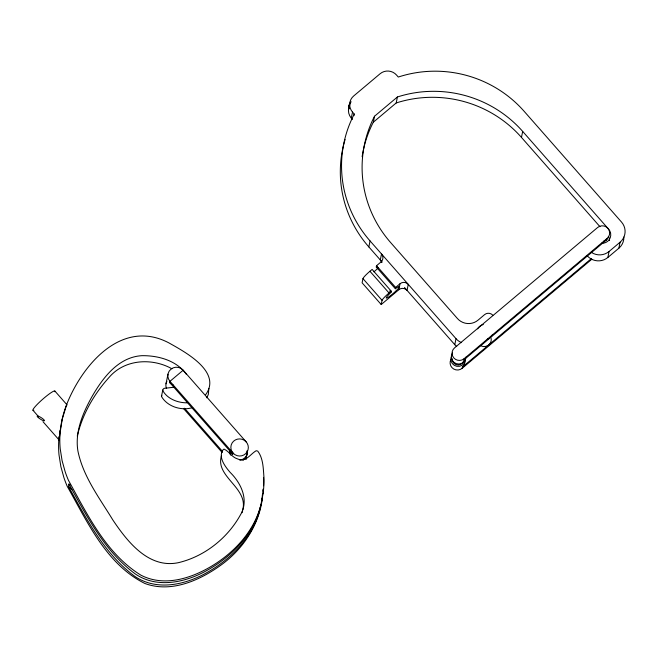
<?xml version="1.0" encoding="UTF-8"?>
<svg xmlns="http://www.w3.org/2000/svg" width="658" height="658" viewBox="0 0 658 658"><rect width="100%" height="100%" fill="white"/><g stroke="black" fill="none" stroke-linecap="round" stroke-linejoin="round"><path stroke-width="0.99" d="M348.921 107.534L349.077 108.907L349.234 105.996M161.728 395.343L161.671 396.799C167.708 406.85 181.698 411.02 192.695 407.573M242.761 509.901C248.477 487.701 215.117 476.902 221.376 456.052M59.171 436.698L59.171 440.087L60.495 428.457M59.072 436.731L58.899 438.491A96.496 94.357 11.5 0 0 59.014 454.908L60.881 466.67L63.941 477.7A108.85 106.431 11.5 0 0 67.248 486.369C87.399 521.983 106.538 564.556 144.892 583.481C170.414 592.957 198.083 581.113 219.089 566.431C242.177 550.516 259.162 525.577 262.484 497.415M59.656 432.133L59.862 430.76M60.552 428.062L61.194 424.04M261.267 503.403L262.057 498.098M261.629 501.61L262.419 496.296A104.992 102.656 11.5 0 0 262.616 494.586M262.114 499.208L263.274 492.102A104.992 102.656 11.5 0 0 263.965 477.321C263.216 468.496 263.323 458.445 257.747 451.117L256.184 450.722C250.344 454.012 245.615 462.911 237.587 458.93C231.994 457.326 229.181 451.503 224.197 449.167L223.375 449.373C217.518 456.816 225.225 466.703 230.226 472.46C241.387 483.416 249.275 500.491 240.228 515.263C227.232 538.524 204.112 556.709 178.063 562.746C148.453 568.668 127.339 541.6 112.814 519.927C99.457 497.983 83.04 476.532 77.883 450.845C74.831 431.854 82.735 413.339 91.733 397.078C102.541 378.185 118.119 357.113 141.799 355.682C158.01 355.419 176.599 360.395 186.329 374.287M61.268 423.637L61.984 420.001M77.257 436.139C82.398 414.269 94.045 393.986 109.08 377.412C124.518 359.202 151.924 357.598 171.927 368.768M349.39 104.787L349.513 104.178M349.044 106.514L349.225 105.667M260.502 507.047C254.087 535.694 232.2 558.313 207.254 572.386C185.729 584.781 156.9 591.378 134.906 576.416C104.342 554.011 86.486 518.998 68.465 486.476L68.95 484.074L70.085 485.045M161.564 396.017L162.789 390.021M166.013 383.803L167.963 374.213M183.171 370.215L169.97 381.327L232.998 453.017L232.751 454.217L169.723 382.528L169.97 381.327A8.751 8.554 11.5 0 1 170.841 369.253A8.751 8.554 11.5 0 1 183.171 370.215L246.199 441.905M352.466 119.402L351.29 118.07L352.515 112.082A11.663 11.408 11.5 0 1 353.675 95.986L380.085 73.762A11.663 11.408 11.5 0 1 396.535 75.045L398.287 77.044A116.672 114.081 11.5 0 1 524.138 111.301L621.539 222.091A14.583 14.262 11.5 0 1 620.083 242.21L618.865 248.206L607.86 257.459A14.583 14.262 11.5 0 1 587.306 255.855A2.92 2.854 11.5 0 1 587.142 255.658M353.963 115.578L354.267 114.081L352.515 112.082M362.13 156.719A116.672 114.081 11.5 0 1 373.316 122.215L374.542 116.227L397.424 96.973A116.672 114.081 11.5 0 1 522.682 131.419L608.625 229.173A8.751 8.554 11.5 0 1 601.404 243.271M373.316 122.215L396.206 102.961L397.424 96.973M382.216 262.123L368.842 246.923L370.059 240.927A116.672 114.081 11.5 0 1 354.267 114.081M381.566 262.361A5.832 5.7 11.5 0 0 380.299 259.951L381.525 253.963A5.832 5.7 11.5 0 1 380.941 262.007L376.541 265.717L376.269 267.016L395.368 288.739A8.751 1.127 -41.3 0 1 397.917 288.887A8.751 1.127 -41.3 0 1 387.299 297.819A8.751 1.127 -41.3 0 1 390.967 292.44L391.23 291.14L372.132 269.418L369.936 271.269A8.751 1.127 -41.3 0 0 362.961 278.622L362.114 282.817L381.212 304.539L398.822 289.726L400.039 283.73A5.832 5.7 11.5 0 1 408.256 284.371L407.039 290.367A5.832 5.7 11.5 0 0 398.822 289.726M381.212 304.539L382.068 300.344A8.751 1.127 -41.3 0 1 389.034 292.991L391.23 291.14M395.368 288.739L395.639 287.439L400.039 283.73M456.71 346.495A14.583 14.262 11.5 0 1 454.785 344.677L456.01 338.681L370.059 240.927M450.903 359.548A7.296 7.131 11.5 0 0 462.146 368.324L462.385 367.123A7.296 7.131 11.5 0 0 464.893 361.522M607.161 238.369L606.923 239.561L463.849 359.934L464.096 358.733L607.161 238.369A7.296 7.131 11.5 0 0 607.893 228.31A7.296 7.131 11.5 0 0 597.612 227.504L454.546 347.876A7.296 7.131 11.5 0 0 453.814 357.936A7.296 7.131 11.5 0 0 464.096 358.733M599.964 226.697L521.465 137.415L522.682 131.419M607.86 257.459L609.078 251.471L620.083 242.21M62.074 419.607L66.104 406.471M242.078 512.697L242.539 510.83M261.358 502.852C255.51 529.081 236.518 550.376 214.302 564.498C193.049 577.93 164.706 587.594 140.82 575.108C106.177 553.707 87.613 514.943 68.473 480.373A108.85 106.431 11.5 0 1 65.158 471.712L62.099 460.674L60.232 448.92A96.496 94.357 11.5 0 1 60.117 432.495L62.436 418.027A112.057 109.565 11.5 0 1 66.803 404.119C82.62 364.433 121.969 318.176 168.942 342.917C184.939 351.948 222.215 371.729 205.666 394.718M260.987 504.653C254.572 533.301 232.685 555.92 207.739 569.992C186.214 582.379 157.385 588.984 135.392 574.015C104.828 551.618 86.971 516.596 68.95 484.074M66.203 406.233L66.812 405.015M206.744 397.794L208.298 394.586L208.899 388.417M462.385 367.123L591.361 258.61M462.146 368.324L591.846 259.194M174.428 387.175L164.081 388.376L162.954 389.355L162.888 390.811C167.601 399.085 178.071 402.943 187.25 402.828M68.465 486.476L71.895 489.494M42.984 421.679L59.187 440.079M404.497 287.472L454.785 344.677M376.541 265.717L395.639 287.439M389.651 290.943L390.967 292.44M369.936 271.269L389.034 292.991M362.961 278.622L382.068 300.344M184.528 408.215L222.478 451.38M183.607 408.643L222.231 452.581M54.844 391L67.009 404.843M32.982 410.304L38.222 416.259M263.513 477.354L263.603 479.123A104.992 102.656 11.5 0 1 263.562 485.793M396.206 102.961A116.672 114.081 11.5 0 1 521.465 137.415M374.542 116.227A116.672 114.081 11.5 0 0 390.613 242.531L457.466 318.562A14.583 14.262 11.5 0 0 478.021 320.166L484.625 314.606A5.832 5.7 11.5 0 1 492.842 315.248M477.609 328.868A8.751 8.554 11.5 0 1 483.309 324.542M368.842 246.923A116.672 114.081 11.5 0 1 345.105 139.504M461.62 342.637A14.583 14.262 11.5 0 1 456.01 338.681M351.29 118.07A11.663 11.408 11.5 0 1 349.752 105.313M608.337 236.444A8.751 8.554 11.5 0 1 609.547 240.515M623.883 236.995A14.583 14.262 11.5 0 1 618.865 248.206M609.078 251.471A14.583 14.262 11.5 0 1 591.575 252.499M349.028 107.369A4.211 1.036 -73.2 0 1 349.151 106.399M348.937 105.749A5.428 2.089 -68.8 0 1 350.245 102.533M349.9 104.416A5.379 1.604 -72.3 0 1 351.109 101.727M349.135 106.086A4.211 1.283 -79.1 0 1 349.299 104.787M378.136 267.905A8.751 1.127 -41.3 0 1 373.958 271.853M376.269 267.016A8.751 1.127 -41.3 0 1 377.182 266.342M463.709 360.905A5.832 5.7 11.5 0 1 452.285 358.84M465.321 358.388A7.296 7.131 11.5 0 1 456.858 366.317A7.296 7.131 11.5 0 1 451.635 355.953M465.856 357.467A7.296 7.131 11.5 0 1 456.265 363.644A7.296 7.131 11.5 0 1 452.482 352.951M465.848 357.204A7.296 7.131 11.5 0 1 463.849 359.934M492.258 334.98A7.296 7.131 11.5 0 1 487.2 339.232M491.246 338.566A7.296 7.131 11.5 0 1 480.669 345.771M606.923 239.561A7.296 7.131 11.5 0 1 603.863 241.083M246.388 456.841A8.751 8.554 11.5 0 1 246.059 459.465M173.095 384.897A8.751 8.554 11.5 0 1 169.723 382.528M232.751 454.217A8.751 8.554 11.5 0 1 230.859 450.598M166.375 388.13A8.751 8.554 11.5 0 1 166.861 381.344M229.486 453.436A8.751 8.554 11.5 0 1 230.136 451.832M247.408 450.574A8.751 8.554 11.5 0 1 239.923 460.148M230.818 455.204A8.751 8.554 11.5 0 1 230.136 450.097M246.997 450.911A8.751 8.554 11.5 0 1 242.934 460.271M229.839 453.938A8.751 8.554 11.5 0 1 230.094 450.442M33.862 410.255A14.583 1.875 -41.3 0 1 42.4 399.496A14.583 1.875 -41.3 0 1 54.82 391.699M263.027 489.182A104.992 102.656 11.5 0 1 262.912 491.156M263.332 489.618A104.992 102.656 11.5 0 1 262.912 493.903M262.41 494.668A104.992 102.656 11.5 0 1 262.246 496.387M233.319 453.37A8.751 8.554 11.5 0 0 248.008 449.875A8.751 8.554 11.5 0 0 237.464 439.141A8.751 8.554 11.5 0 0 233.319 453.37M38.32 417.616A4.326 0.847 32.6 0 0 44.39 420.775A4.326 0.847 32.6 0 0 39.702 416.769A4.326 0.847 32.6 0 0 38.32 417.616"/></g></svg>
